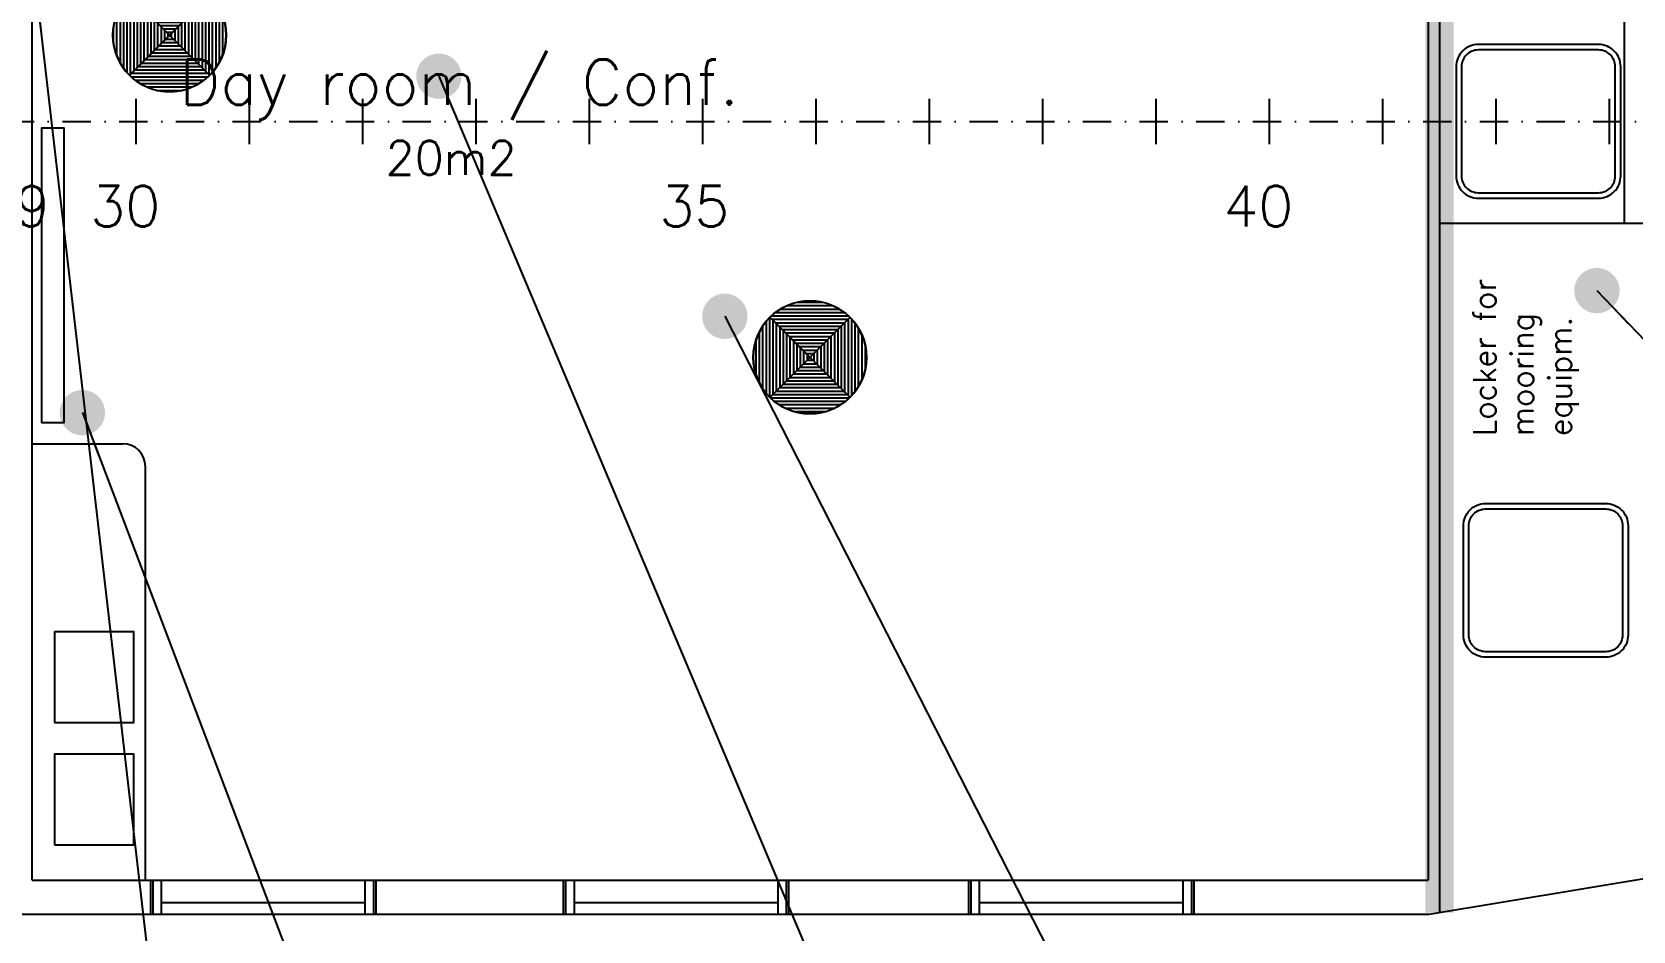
# Model space of a CAD drawing. Header units: millimetres. Extents: x 1084702 to 1166801, y 36632 to 124519.
# Drawn here: x 1111933 to 1118996, y 74983 to 78951 of the extents above; entities that cross this region are included whole.
import ezdxf

# ---------------------------------------------------------------- set-up
doc = ezdxf.new("R2010")
doc.units = ezdxf.units.MM
doc.header["$LTSCALE"] = 250
doc.linetypes.add('DASHDOT', pattern=[1, 0.5, -0.25, 0, -0.25])
doc.linetypes.add('PHANTOM2', pattern=[1.25, 0.625, -0.125, 0.125, -0.125, 0.125, -0.125])
doc.layers.get('0').update_dxf_attribs({"color": 255})
for name, color, linetype in [('%posline', 240, 'Continuous'), ('%symbol', 1, 'Continuous'), ('SAFECO1', 10, 'Continuous'), ('SAFECO2', 50, 'Continuous'), ('SAFECO7', 255, 'Continuous')]:
    doc.layers.add(name, color=color, linetype=linetype)
doc.styles.add('18', font='romans', dxfattribs={"height": 180})
doc.styles.add('ROMANS', font='ROMANS.shx', dxfattribs={"height": 100})
doc.dimstyles.new('dott', dxfattribs={"dimscale": 100, "dimtxt": 150, "dimasz": 0.01, "dimexe": 0.5, "dimexo": 1, "dimgap": 1, "dimtad": 1, "dimdsep": 46, "dimtxsty": 'ROMANS', "dimcen": 1.5, "dimclrd": 1, "dimclre": 1, "dimclrt": 2, "dimazin": 2, "dimtfac": 1, "dimtmove": 2, "dimatfit": 3, "dimldrblk": 'DOT', "dimfxl": 1, "dimtvp": 100, "dimtolj": 1, "dimarcsym": 0})
pattern_1 = [(90, (-22923.392, -82019.804), (-18.095804, 1e-15), [])]

# ---------------------------------------------------------------- blocks, each defined once
blk = doc.blocks.new('A$C64097268')
for p, q in [((20000, -100), (20000, 100)), ((20500, -100), (20500, 100)), ((21000, -100), (21000, 100)), ((21500, -100), (21500, 100)), ((22000, -100), (22000, 100)), ((22500, -100), (22500, 100)), ((23000, -100), (23000, 100)), ((23500, -100), (23500, 100)), ((24000, -100), (24000, 100)), ((24500, -100), (24500, 100)), ((25000, -100), (25000, 100)), ((25500, -100), (25500, 100)), ((26000, -100), (26000, 100)), ((26500, -100), (26500, 100))]:
    blk.add_line(p, q)
at = {"linetype": 'DASHDOT'}
blk.add_line((-2084.2, 0), (35128.7, 0), dxfattribs=at)
at = {"style": '18'}
for s, p in [('29', (19310.9, -464.2)), ('30', (19797.2, -464.2)), ('35', (22307.8, -464.2)), ('40', (24795.8, -464.2))]:
    blk.add_text(s, height=180, dxfattribs=at).set_placement(p)
blk = doc.blocks.new('S.4.22B_SYMB')
at = {"layer": 'SAFECO2'}
h = blk.add_hatch(dxfattribs=at)
h.set_pattern_fill('_USER', color=256, scale=18.095804, style=0, pattern_type=0)
h.set_pattern_definition([(0, (-22923.392, -82019.804), (0, 18.095804), [])])
h.paths.add_polyline_path([(212, 212, 0.414214), (-212, 212), (0, 0)])
h.paths.add_polyline_path([(212, -212), (0, 0), (-212, -212, 0.414214)])
at = {"layer": 'SAFECO7'}
h = blk.add_hatch(dxfattribs=at)
h.set_pattern_fill('_USER', color=256, scale=18.095804, angle=90, style=0, pattern_type=0)
h.set_pattern_definition(pattern_1)
edge = h.paths.add_edge_path()
edge.add_line((0, 0), (-212, 212))
edge.add_arc((0, 0), 299.9, 135, 225)
edge.add_line((-212, -212), (0, 0))
h = blk.add_hatch(dxfattribs=at)
h.set_pattern_fill('_USER', color=256, scale=18.095804, angle=90, style=0, pattern_type=0)
h.set_pattern_definition(pattern_1)
edge = h.paths.add_edge_path()
edge.add_line((0, 0), (212, -212))
edge.add_arc((0, 0), 299.9, 315, 405)
edge.add_line((212, 212), (0, 0))
for p, q in [((0, 0), (-212, 212)), ((-299.9, 0), (-299.9, 0)), ((0, 0), (-212, -212))]:
    blk.add_line(p, q, dxfattribs=at)
at = {"layer": 'SAFECO7', "const_width": 9.05}
blk.add_lwpolyline([(-299.9, 0, 2.414243), (0, 299.9, 0.414213)], format="xyb", close=True, dxfattribs=at)
for points in [[(212, 212), (0, 0), (-212, -212)], [(212, -212), (0, 0), (-212, 212)]]:
    blk.add_lwpolyline(points, dxfattribs=at)
at = {"layer": 'SAFECO7'}
blk.add_circle((0, 0), 299.9, dxfattribs=at)
for start, end in [(135, 225), (315, 45)]:
    blk.add_arc((0, 0), 299.9, start, end, dxfattribs=at)
blk = doc.blocks.new('_Dot')
at = {"color": 0, "linetype": 'ByBlock', "lineweight": -2}
blk.add_line((-0.5, 0), (-1, 0), dxfattribs=at)
at = {"color": 0, "linetype": 'ByBlock', "const_width": 0.5}
blk.add_lwpolyline([(-0.25, 0, 1), (0.25, 0, 1)], format="xyb", close=True, dxfattribs=at)
blk = doc.blocks.new('Dør')
for p, q in [((160019.6, 148470.3), (159393.2, 148099.2)), ((160019.6, 148470.3), (159645.8, 147839.4)), ((160064.5, 148448), (159688.8, 147813.7)), ((160062.6, 148444.7), (160019.6, 148470.3)), ((159645.8, 147839.4), (159688.8, 147813.7))]:
    blk.add_line(p, q)
at = {"linetype": 'PHANTOM2'}
blk.add_line((159645.8, 147839.4), (159308.5, 148198.1), dxfattribs=at)
blk = doc.blocks.new('Adeck_B4_1')
for p, q in [((100379.6, 42470.3), (100379.6, 35485.4)), ((100329.6, 42327.8), (100329.6, 35627.8)), ((101194.2, 42183.1), (101194.2, 38527.9)), ((94169.6, 35627.8), (94169.6, 40427.9)), ((100379.6, 38527.9), (102629.6, 38527.9)), ((94169.6, 37554.7), (94569.6, 37554.7)), ((94669.6, 35627.8), (94669.6, 37454.7)), ((94169.6, 35627.8), (100329.6, 35627.8)), ((94692, 35627.8), (94692, 35477.8)), ((94702, 35627.8), (94702, 35477.8)), ((94740, 35627.8), (94740, 35477.8)), ((95640, 35477.8), (95640, 35627.8)), ((95678, 35477.8), (95678, 35627.8)), ((95688, 35477.8), (95688, 35627.8)), ((96512.9, 35627.8), (96512.9, 35477.8)), ((96522.9, 35627.8), (96522.9, 35477.8)), ((96560.9, 35627.8), (96560.9, 35477.8)), ((97460.9, 35477.8), (97460.9, 35627.8)), ((97498.9, 35477.8), (97498.9, 35627.8)), ((97508.9, 35477.8), (97508.9, 35627.8)), ((98301, 35627.8), (98301, 35477.8)), ((98311, 35627.8), (98311, 35477.8)), ((98349, 35627.8), (98349, 35477.8)), ((99249, 35477.8), (99249, 35627.8)), ((99287, 35477.8), (99287, 35627.8)), ((99297, 35477.8), (99297, 35627.8)), ((100334, 35477.8), (101344.2, 35645.5)), ((94740, 35529.8), (95640, 35529.8)), ((96560.9, 35529.8), (97460.9, 35529.8)), ((98349, 35529.8), (99249, 35529.8)), ((90129.6, 35477.8), (100334, 35477.8))]:
    blk.add_line(p, q)
at = {"color": 2, "linetype": 'Continuous'}
blk.add_line((101129.6, 38877.9), (101129.6, 39077.9), dxfattribs=at)
for points in [[(100815.6, 39316.9), (100550.3, 39316.9, 0.414214), (100452.3, 39218.9), (100452.3, 38736.9, 0.414214), (100550.3, 38638.9), (100815.6, 38638.9), (101080.8, 38638.9, 0.414214), (101178.8, 38736.9), (101178.8, 39218.9, 0.414214), (101080.8, 39316.9)], [(100815.6, 39292.9), (100550.3, 39292.9, 0.414214), (100476.3, 39218.9), (100476.3, 38736.9, 0.414214), (100550.3, 38662.9), (100815.6, 38662.9), (101080.8, 38662.9, 0.414214), (101154.8, 38736.9), (101154.8, 39218.9, 0.414214), (101080.8, 39292.9)], [(100582.6, 37290.9), (101113, 37290.9, -0.414214), (101211, 37192.9), (101211, 36710.9, -0.414214), (101113, 36612.9), (100582.6, 36612.9, -0.414214), (100484.6, 36710.9), (100484.6, 37192.9, -0.414214)], [(100582.6, 37266.9), (101113, 37266.9, -0.414214), (101187, 37192.9), (101187, 36710.9, -0.414214), (101113, 36636.9), (100582.6, 36636.9, -0.414214), (100508.6, 36710.9), (100508.6, 37192.9, -0.414214)]]:
    blk.add_lwpolyline(points, format="xyb", close=True)
for points in [[(94211.5, 37648.2), (94311.5, 37648.2), (94311.5, 38948.2), (94211.5, 38948.2)], [(94269.4, 36324.4), (94619.4, 36324.4), (94619.4, 36724.4), (94269.4, 36724.4)], [(94269.4, 35784.7), (94619.4, 35784.7), (94619.4, 36184.7), (94269.4, 36184.7)]]:
    blk.add_lwpolyline(points, close=True)
blk.add_arc((94569.6, 37454.7), 100, 0, 90)
at = {"xscale": -0.8500000000048579, "yscale": 0.8500000000058205, "zscale": 0.85, "rotation": 329.3393733997128}
blk.add_blockref('Dør', (154033.7, -139787.8), dxfattribs=at)
at = {"style": '18'}
for s, height, p in [('Day room / Conf.', 200, (94820.4, 39051)), ('20m2', 150, (95729.2, 38741.8))]:
    blk.add_text(s, height=height, dxfattribs=at).set_placement(p)
at = {"insert": (100527.7, 37588.1), "char_height": 100, "width": 2108.66, "attachment_point": 1, "rotation": 90, "style": '18'}
blk.add_mtext('Locker for\\Pmooring\\Pequipm.', dxfattribs=at)

msp = doc.modelspace()

# ---------------------------------------------------------------- linework, layer by layer
at = {"layer": 'SAFECO1', "const_width": 125}
msp.add_lwpolyline([(1118142.6, 75064.3), (1118142.6, 82049.3)], dxfattribs=at)

# ---------------------------------------------------------------- block references
at = {"layer": '%symbol', "xscale": 0.8333333333329453, "yscale": 0.8333333333329453, "zscale": 0.8333333333329453}
for p in [(1112539.5, 78936.9), (1115364.6, 77515.2)]:
    msp.add_blockref('S.4.22B_SYMB', p, dxfattribs=at)
for name, p in [('Adeck_B4_1', (1017763, 39579)), ('A$C64097268', (1092392.6, 78556.8))]:
    msp.add_blockref(name, p)

# ---------------------------------------------------------------- leaders
at = {"layer": '%posline', "linetype": 'ByBlock'}
for points in [[(1111949.4, 79146.8), (1112667.5, 72931.8)], [(1113727.5, 78756.3), (1116180.8, 72931.8)], [(1118836.7, 77809.7), (1123507.4, 72931.8)], [(1114989.1, 77696.4), (1117421.2, 72931.8)], [(1112154.6, 77271.1), (1113801.9, 72931.8)]]:
    msp.add_leader(points, dimstyle='dott', override={"dimasz": 2, "dimgap": 1, "dimtad": 0, "dimclrd": 256}, dxfattribs=at)

doc.saveas('drawing.dxf')
